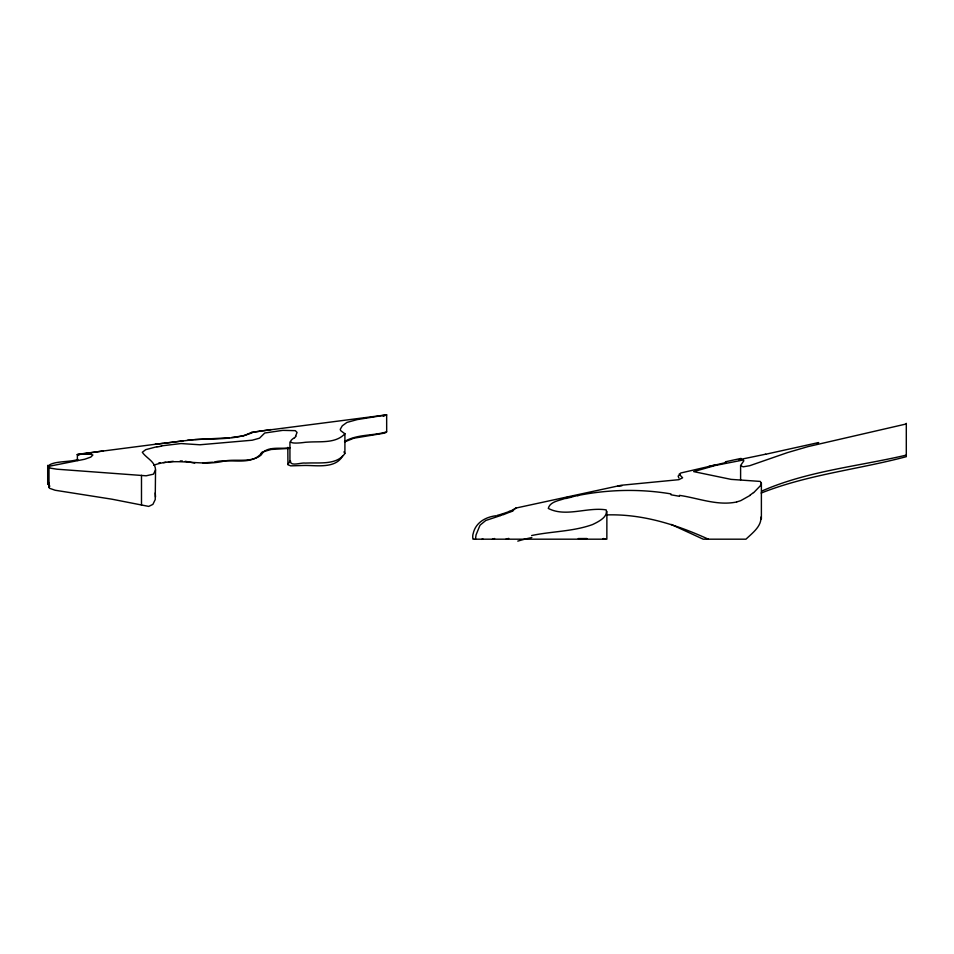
<?xml version="1.0" encoding="UTF-8"?>
<svg xmlns="http://www.w3.org/2000/svg" width="954" height="954" viewBox="0 0 954 954"><rect width="100%" height="100%" fill="white"/><g stroke="black" fill="none" stroke-linecap="round" stroke-linejoin="round"><path stroke-width="1.43" d="M47.7 483.893L47.7 465.349M49 487.339L49 467.114M49.858 486.015L49.012 487.1L49.441 488.257L55.141 490.249L112.059 499.216L148.729 506.407L152.89 504.38L155.228 499.562L155.538 469.94C155.347 461.557 146.296 458.182 142.313 452.268L145.735 449.656L156.706 446.77M342.76 455.654C336.082 468.39 318.278 465.588 306.127 465.457A71.979 44.552 -9.9 0 0 303.074 465.504L290.708 465.85L287.941 464.765L287.822 447.366M761.387 518.964L761.387 483.07M606.887 511.38L606.851 539.189L472.993 539.189A28.68 18.341 6.6 0 1 472.898 534.693A15.944 10.184 2.1 0 1 473.184 533.608C475.509 522.709 485.443 517.068 495.841 515.768M155.526 496.986L155.252 492.908M740.602 479.957L740.614 465.469L743.834 460.806L743.261 460.007L715.44 465.433L693.677 471.61L731.074 479.373L760.338 481.424L761.328 483.571L760.29 485.824L753.672 492.681M155.538 469.94L153.439 474.186L146.141 475.796L56.942 469.201L50.479 468.175L49.024 466.935A2.492 1.085 -6.8 0 1 49.978 466.101L84.703 459.244L90.797 457.097L92.884 455.01L89.485 453.854L77.107 454.557L83.749 453.508A13.845 0.739 -7.3 0 1 85.812 453.257L155.609 444.23M343.965 451.838L344.871 453.579C336.798 464.92 320.639 462.583 308.416 463.012A74.507 43.753 -9.5 0 0 305.363 463.095C301.249 462.308 290.016 466.935 290.481 460.985M287.822 464.288L290.374 460.639M383.246 433.331A7.668 0.739 -8.7 0 0 385.643 432.663L386.68 431.804L386.656 414.847L263.316 430.743M260.537 454.319C249.364 466.053 228.364 457.944 213.982 462.141M260.836 453.722L261.587 452.601M386.62 431.852C373.241 436.014 357.082 433.975 344.561 441.535M103.437 450.92L86.027 453.436A13.821 1.133 -7.3 0 0 83.964 453.687L77.405 454.748L77.346 460.543M295.525 436.3L297.052 432.436L295.323 430.659L282.801 430.361L264.747 433.009L259.524 438.172L252.25 440.211L199.899 444.779L181.022 443.55L161.25 445.9M726.28 462.463L680.906 472.969L679.153 474.186L682.623 477.799L678.854 479.683L621.292 485.252L515.899 508.065L511.726 510.473M293.832 438.077C283.696 444.981 300.629 442.942 305.352 442.286A80.1 39.925 -8.7 0 1 308.428 442.096C320.556 441.285 335.808 443.586 344.871 433.796L340.685 430.624L340.244 429.336L342.283 425.806L346.946 422.419L357.213 419.593L386.644 414.859L385.929 415.55M262.1 452.089L271.234 449.453L289.253 448.416M750.142 495.376L740.864 500.588A23.91 16.588 -17.4 0 1 736.691 501.852M77.429 454.831L79.122 454.7M344.573 441.94L353.839 438.196L383.162 433.343M512.727 510.7L515.887 508.077M680.071 474.627L678.139 476.082L678.854 478.026M510.473 511.845L503.569 514.588M818.592 442.549L765.418 454.319M817.339 443.36L818.544 442.656M49.25 482.581L47.7 484.107L49.083 485.145M509.353 511.487L502.46 513.884M761.996 490.976C807.764 470.918 858.099 466.411 906.3 455.118M761.185 493.051C807.788 474.543 858.123 469.511 906.3 456.668L906.3 423.361M500.611 515.565L485.765 520.49L480.279 524.974A36.789 21.334 13.1 0 0 479.731 525.857L476.046 534.932L475.462 539.189M492.455 539.189L494.613 538.509M505.942 539.189L508.744 538.39M497.046 515.446L500.647 514.421A38.351 8.669 -13.2 0 0 502.484 513.908M564.971 498.453C559.282 500.647 549.945 501.554 548.288 508.41C565.627 517.509 587.39 506.836 606.172 509.889C608.247 517.128 598.075 521.862 592.589 524.545C573.032 531.628 551.817 531.259 531.616 535.54M251.868 432.281L243.556 435.883L231.703 437.421M153.737 465.206C176.204 457.073 199.1 466.256 221.912 461.581C234.171 458.075 250.926 463.739 261.241 454.891C266.44 445.327 281.287 449.489 290.255 447.7M736.715 501.971C717.468 506.049 698.34 498.119 679.463 495.364M906.3 423.958L808.133 446.579L787.622 452.554L749.749 465.695L743.238 466.816L740.59 465.743M571.541 496.843C604.109 489.533 638.047 488.365 670.972 493.898M251.761 432.412L271.115 429.55M738.945 459.721L763.963 454.557M573.092 496.497L574.546 496.199M577.444 495.639L578.887 495.376M77.954 459.446C69.559 462.44 53.806 460.675 48.117 465.934M163.516 462.607L165.936 462.225M253.943 431.9C235.59 440.462 213.744 438.291 193.626 439.687M260.001 431.089L262.302 430.767M254.623 431.923L259.929 431.208M168.381 461.879L173.246 461.307M164.028 443.324L183.12 440.843M163.206 443.336L155.097 444.302L191.36 439.937M79.17 454.354L83.165 453.877M187.354 440.331L192.613 439.818M192.458 439.782L193.805 439.722M617.655 486.063L621.877 485.801M229.52 437.743L194.735 439.615M85.586 453.651L90.976 453.651M202.928 462.917L212.682 462.225M606.756 514.921C642.173 513.765 676.505 524.605 708.369 539.189M586.913 538.533L578.243 538.557M180.211 460.949L182.369 460.997M194.735 463.072L185.303 461.283M603.369 538.569L605.373 539.189M671.187 524.438L703.205 539.189L745.956 539.189C752.098 533.274 761.686 526.369 760.863 517.092M344.907 433.533L344.907 453.257M289.933 441.94L289.933 462.487M141.49 475.342L141.49 505.179M384.188 416.111A7.656 0.692 -8.5 0 1 383.234 416.326M295.931 436.24A24.041 7.882 -16 0 1 294.369 438.029M157.1 446.997A52.959 12.927 -6.9 0 1 161.548 446.162M158.626 463.107A52.613 14.847 -6.8 0 1 160.2 462.821M753.433 492.574A43.073 24.768 -21.1 0 1 749.927 495.233M671.032 494.816A429.849 334.365 61.2 0 1 679.498 496.318M565.639 498.584A23.504 3.089 -12.3 0 1 571.673 497.129M517.783 541.133A112.966 83.773 -18.4 0 1 531.831 537.555M503.378 514.516A39.472 9.564 -13.9 0 1 500.456 515.47M513.252 510.593A16.743 2.433 -17.6 0 1 511.058 511.749M511.141 510.593A15.765 1.789 -17.1 0 1 508.792 511.571M563.456 498.334A23.433 3.613 -12.1 0 1 570.063 496.736M764.226 454.45A12.796 1.264 -13.7 0 1 765.692 454.223M725.422 461.796A149.695 4.329 -12.3 0 1 741.055 458.421M618.049 486.075A28.143 2.683 -0.7 0 1 619.766 485.669M708.822 466.411A174.546 24.387 -12.2 0 1 715.643 464.872M481.782 539.404A13.571 4.889 -9.8 0 1 482.807 538.855M603.322 538.509A10.84 7.107 -25.4 0 1 603.083 539.189"/></g></svg>
